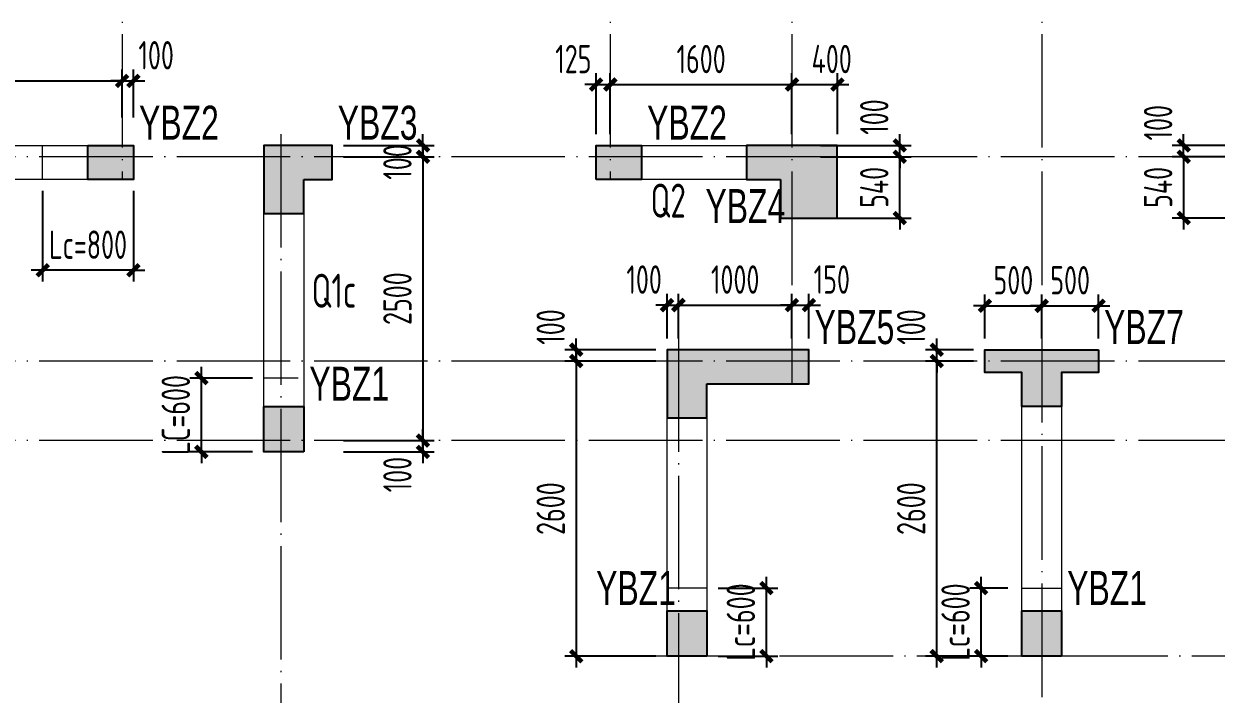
# Model space of a CAD drawing. Extents: x 5874492 to 7194610, y -939842 to -279257.
# Drawn here: x 6295580 to 6306081, y -470524 to -464618 of the extents above; entities that cross this region are included whole.
import ezdxf

# ---------------------------------------------------------------- set-up
doc = ezdxf.new("R2010")
doc.units = 0
doc.header["$LTSCALE"] = 1000
doc.linetypes.add('DOTE', pattern=[2.42, 2, -0.2, 0.02, -0.2])
for name, color, linetype, lineweight in [('A-轴线-塔楼', 1, 'DOTE', 9), ('A-轴线-隔墙', 41, 'DOTE', 9), ('S-基础-HATCH', 251, 'Continuous', 20), ('S-墙柱-DIM', 3, 'Continuous', 20), ('S-墙柱-Lc填充', 8, 'Continuous', 20), ('S-墙柱-WALL', 6, 'Continuous', 20), ('S-墙柱-编号', 4, 'Continuous', 20), ('S-轴网-轴线', 1, 'DOTE', 9), ('S-通用-TEXT', 7, 'Continuous', 20)]:
    doc.layers.add(name, color=color, linetype=linetype, lineweight=lineweight)
doc.layers.add('COLU_TH', color=5, linetype='Continuous')
doc.styles.add('BW_Dim', font='Bweng.shx', dxfattribs={"width": 0.7, "bigfont": 'hztxt.shx'})
doc.styles.add('TSSD_Dimension', font='tssdeng.shx', dxfattribs={"width": 0.7, "bigfont": 'tssdchn.shx'})
doc.styles.add('TSSD_Rein', font='tssdeng.shx', dxfattribs={"width": 0.7, "bigfont": 'hztxt.shx'})
doc.dimstyles.new('TSSD_100_100', dxfattribs={"dimtxt": 250, "dimasz": 100, "dimexe": 100, "dimexo": 100, "dimgap": 100, "dimtad": 1, "dimdec": 0, "dimzin": 0, "dimdsep": 46, "dimtxsty": 'TSSD_Dimension', "dimblk": 'ARCHTICK', "dimcen": 0, "dimdle": 100, "dimclrt": 7, "dimadec": 0, "dimazin": 0, "dimtfac": 1, "dimtdec": 0, "dimtix": 1, "dimtmove": 2, "dimatfit": 0, "dimfxl": 0, "dimtolj": 1, "dimtzin": 0, "dimarcsym": 0})

# ---------------------------------------------------------------- blocks, each defined once
blk = doc.blocks.new('_ArchTick')
at = {"color": 0, "linetype": 'ByBlock', "const_width": 0.4}
blk.add_lwpolyline([(-0.5, -0.5), (0.5, 0.5)], dxfattribs=at)
blk = doc.blocks.new('*D2026')
at = {"layer": 'Defpoints', "color": 0}
for p in [(6296545, -465120), (6296445, -465543), (6296545, -465543)]:
    blk.add_point(p, dxfattribs=at)
at = {"layer": 'S-墙柱-DIM', "color": 0, "lineweight": -2}
for p, q in [((6296445, -465120), (6296345, -465120)), ((6296445, -465443), (6296445, -465020)), ((6296445, -465120), (6296545, -465120)), ((6296545, -465443), (6296545, -465020)), ((6296545, -465120), (6296645, -465120))]:
    blk.add_line(p, q, dxfattribs=at)
at = {"layer": 'S-墙柱-DIM', "color": 0, "lineweight": -2, "xscale": 100, "yscale": 100, "zscale": 100}
blk.add_blockref('_ArchTick', (6296445, -465120), dxfattribs=at)
at = {"layer": 'S-墙柱-DIM', "color": 0, "lineweight": -2, "xscale": 100, "yscale": 100, "zscale": 100, "rotation": 180}
blk.add_blockref('_ArchTick', (6296545, -465120), dxfattribs=at)
at = {"layer": 'S-墙柱-DIM', "color": 7, "insert": (6296745, -464895), "char_height": 250, "attachment_point": 5, "style": 'TSSD_Dimension'}
blk.add_mtext('\\A1;100', dxfattribs=at)
blk = doc.blocks.new('*D2027')
at = {"layer": 'Defpoints', "color": 0}
for p in [(6296445, -465120), (6293745, -465543), (6296445, -465543)]:
    blk.add_point(p, dxfattribs=at)
at = {"layer": 'S-墙柱-DIM', "color": 0, "lineweight": -2}
for p, q in [((6293645, -465120), (6296545, -465120)), ((6293745, -465443), (6293745, -465020)), ((6296445, -465443), (6296445, -465020))]:
    blk.add_line(p, q, dxfattribs=at)
at = {"layer": 'S-墙柱-DIM', "color": 0, "lineweight": -2, "xscale": 100, "yscale": 100, "zscale": 100, "rotation": 180}
blk.add_blockref('_ArchTick', (6293745, -465120), dxfattribs=at)
at = {"layer": 'S-墙柱-DIM', "color": 0, "lineweight": -2, "xscale": 100, "yscale": 100, "zscale": 100}
blk.add_blockref('_ArchTick', (6296445, -465120), dxfattribs=at)
at = {"layer": 'S-墙柱-DIM', "color": 7, "insert": (6295095, -464895), "char_height": 250, "attachment_point": 5, "style": 'TSSD_Dimension'}
blk.add_mtext('\\A1;2700', dxfattribs=at)
blk = doc.blocks.new('*D2032')
at = {"layer": 'Defpoints', "color": 0}
for p in [(6298295, -468289), (6299095, -468289), (6298295, -468389)]:
    blk.add_point(p, dxfattribs=at)
at = {"layer": 'S-墙柱-DIM', "color": 0, "lineweight": -2}
for p, q in [((6299095, -468289), (6299095, -468189)), ((6298395, -468289), (6299195, -468289)), ((6299095, -468389), (6299095, -468289)), ((6298395, -468389), (6299195, -468389)), ((6299095, -468389), (6299095, -468489))]:
    blk.add_line(p, q, dxfattribs=at)
at = {"layer": 'S-墙柱-DIM', "color": 0, "lineweight": -2, "xscale": 100, "yscale": 100, "zscale": 100}
for p, rotation in [((6299095, -468289), 270), ((6299095, -468389), 90)]:
    blk.add_blockref('_ArchTick', p, dxfattribs=dict(at, rotation=rotation))
at = {"layer": 'S-墙柱-DIM', "color": 7, "insert": (6298870, -468589), "char_height": 250, "attachment_point": 5, "rotation": 90, "style": 'TSSD_Dimension'}
blk.add_mtext('\\A1;100', dxfattribs=at)
blk = doc.blocks.new('*D2033')
at = {"layer": 'Defpoints', "color": 0}
for p in [(6298295, -465789), (6298295, -468289), (6299095, -468289)]:
    blk.add_point(p, dxfattribs=at)
at = {"layer": 'S-墙柱-DIM', "color": 0, "lineweight": -2}
for p, q in [((6299095, -465689), (6299095, -468389)), ((6298395, -465789), (6299195, -465789)), ((6298395, -468289), (6299195, -468289))]:
    blk.add_line(p, q, dxfattribs=at)
at = {"layer": 'S-墙柱-DIM', "color": 0, "lineweight": -2, "xscale": 100, "yscale": 100, "zscale": 100}
for p, rotation in [((6299095, -465789), 90), ((6299095, -468289), 270)]:
    blk.add_blockref('_ArchTick', p, dxfattribs=dict(at, rotation=rotation))
at = {"layer": 'S-墙柱-DIM', "color": 7, "insert": (6298870, -467039), "char_height": 250, "attachment_point": 5, "rotation": 90, "style": 'TSSD_Dimension'}
blk.add_mtext('\\A1;2500', dxfattribs=at)
blk = doc.blocks.new('*D2034')
at = {"layer": 'Defpoints', "color": 0}
for p in [(6298295, -465689), (6299095, -465689), (6298295, -465789)]:
    blk.add_point(p, dxfattribs=at)
at = {"layer": 'S-墙柱-DIM', "color": 0, "lineweight": -2}
for p, q in [((6299095, -465689), (6299095, -465589)), ((6298395, -465689), (6299195, -465689)), ((6299095, -465789), (6299095, -465689)), ((6298395, -465789), (6299195, -465789)), ((6299095, -465789), (6299095, -465889))]:
    blk.add_line(p, q, dxfattribs=at)
at = {"layer": 'S-墙柱-DIM', "color": 0, "lineweight": -2, "xscale": 100, "yscale": 100, "zscale": 100}
for p, rotation in [((6299095, -465689), 270), ((6299095, -465789), 90)]:
    blk.add_blockref('_ArchTick', p, dxfattribs=dict(at, rotation=rotation))
at = {"layer": 'S-墙柱-DIM', "color": 7, "insert": (6298870, -465835), "char_height": 250, "attachment_point": 5, "rotation": 90, "style": 'TSSD_Dimension'}
blk.add_mtext('\\A1;100', dxfattribs=at)
blk = doc.blocks.new('*D2035')
at = {"layer": 'Defpoints', "color": 0}
for p in [(6302495, -465789), (6303295, -465789), (6302495, -466329)]:
    blk.add_point(p, dxfattribs=at)
at = {"layer": 'S-墙柱-DIM', "color": 0, "lineweight": -2}
for p, q in [((6303295, -465789), (6303295, -465689)), ((6302595, -465789), (6303395, -465789)), ((6303295, -466329), (6303295, -465789)), ((6302595, -466329), (6303395, -466329)), ((6303295, -466329), (6303295, -466429))]:
    blk.add_line(p, q, dxfattribs=at)
at = {"layer": 'S-墙柱-DIM', "color": 0, "lineweight": -2, "xscale": 100, "yscale": 100, "zscale": 100}
for p, rotation in [((6303295, -465789), 270), ((6303295, -466329), 90)]:
    blk.add_blockref('_ArchTick', p, dxfattribs=dict(at, rotation=rotation))
at = {"layer": 'S-墙柱-DIM', "color": 7, "insert": (6303070, -466059), "char_height": 250, "attachment_point": 5, "rotation": 90, "style": 'TSSD_Dimension'}
blk.add_mtext('\\A1;540', dxfattribs=at)
blk = doc.blocks.new('*D2036')
at = {"layer": 'Defpoints', "color": 0}
for p in [(6302495, -465689), (6303295, -465689), (6302495, -465789)]:
    blk.add_point(p, dxfattribs=at)
at = {"layer": 'S-墙柱-DIM', "color": 0, "lineweight": -2}
for p, q in [((6303295, -465689), (6303295, -465589)), ((6302595, -465689), (6303395, -465689)), ((6303295, -465789), (6303295, -465689)), ((6302595, -465789), (6303395, -465789)), ((6303295, -465789), (6303295, -465889))]:
    blk.add_line(p, q, dxfattribs=at)
at = {"layer": 'S-墙柱-DIM', "color": 0, "lineweight": -2, "xscale": 100, "yscale": 100, "zscale": 100}
for p, rotation in [((6303295, -465689), 270), ((6303295, -465789), 90)]:
    blk.add_blockref('_ArchTick', p, dxfattribs=dict(at, rotation=rotation))
at = {"layer": 'S-墙柱-DIM', "color": 7, "insert": (6303070, -465439), "char_height": 250, "attachment_point": 5, "rotation": 90, "style": 'TSSD_Dimension'}
blk.add_mtext('\\A1;100', dxfattribs=at)
blk = doc.blocks.new('*D2037')
at = {"layer": 'Defpoints', "color": 0}
for p in [(6300745, -465153), (6300620, -465689), (6300745, -465689)]:
    blk.add_point(p, dxfattribs=at)
at = {"layer": 'S-墙柱-DIM', "color": 0, "lineweight": -2}
for p, q in [((6300620, -465589), (6300620, -465053)), ((6300745, -465589), (6300745, -465053)), ((6300620, -465153), (6300520, -465153)), ((6300620, -465153), (6300745, -465153)), ((6300745, -465153), (6300845, -465153))]:
    blk.add_line(p, q, dxfattribs=at)
at = {"layer": 'S-墙柱-DIM', "color": 0, "lineweight": -2, "xscale": 100, "yscale": 100, "zscale": 100}
blk.add_blockref('_ArchTick', (6300620, -465153), dxfattribs=at)
at = {"layer": 'S-墙柱-DIM', "color": 0, "lineweight": -2, "xscale": 100, "yscale": 100, "zscale": 100, "rotation": 180}
blk.add_blockref('_ArchTick', (6300745, -465153), dxfattribs=at)
at = {"layer": 'S-墙柱-DIM', "color": 7, "insert": (6300420, -464928), "char_height": 250, "attachment_point": 5, "style": 'TSSD_Dimension'}
blk.add_mtext('\\A1;125', dxfattribs=at)
blk = doc.blocks.new('*D2038')
at = {"layer": 'Defpoints', "color": 0}
for p in [(6302345, -465153), (6300745, -465689), (6302345, -465689)]:
    blk.add_point(p, dxfattribs=at)
at = {"layer": 'S-墙柱-DIM', "color": 0, "lineweight": -2}
for p, q in [((6300745, -465589), (6300745, -465053)), ((6302345, -465589), (6302345, -465053)), ((6300645, -465153), (6302445, -465153))]:
    blk.add_line(p, q, dxfattribs=at)
at = {"layer": 'S-墙柱-DIM', "color": 0, "lineweight": -2, "xscale": 100, "yscale": 100, "zscale": 100, "rotation": 180}
blk.add_blockref('_ArchTick', (6300745, -465153), dxfattribs=at)
at = {"layer": 'S-墙柱-DIM', "color": 0, "lineweight": -2, "xscale": 100, "yscale": 100, "zscale": 100}
blk.add_blockref('_ArchTick', (6302345, -465153), dxfattribs=at)
at = {"layer": 'S-墙柱-DIM', "color": 7, "insert": (6301545, -464928), "char_height": 250, "attachment_point": 5, "style": 'TSSD_Dimension'}
blk.add_mtext('\\A1;1600', dxfattribs=at)
blk = doc.blocks.new('*D2039')
at = {"layer": 'Defpoints', "color": 0}
for p in [(6302745, -465153), (6302345, -465689), (6302745, -465689)]:
    blk.add_point(p, dxfattribs=at)
at = {"layer": 'S-墙柱-DIM', "color": 0, "lineweight": -2}
for p, q in [((6302345, -465589), (6302345, -465053)), ((6302745, -465589), (6302745, -465053)), ((6302245, -465153), (6302845, -465153))]:
    blk.add_line(p, q, dxfattribs=at)
at = {"layer": 'S-墙柱-DIM', "color": 0, "lineweight": -2, "xscale": 100, "yscale": 100, "zscale": 100, "rotation": 180}
blk.add_blockref('_ArchTick', (6302345, -465153), dxfattribs=at)
at = {"layer": 'S-墙柱-DIM', "color": 0, "lineweight": -2, "xscale": 100, "yscale": 100, "zscale": 100}
blk.add_blockref('_ArchTick', (6302745, -465153), dxfattribs=at)
at = {"layer": 'S-墙柱-DIM', "color": 7, "insert": (6302695, -464928), "char_height": 250, "attachment_point": 5, "style": 'TSSD_Dimension'}
blk.add_mtext('\\A1;400', dxfattribs=at)
blk = doc.blocks.new('*D2044')
at = {"layer": 'Defpoints', "color": 0}
for p in [(6301245, -467589), (6300445, -470189), (6301245, -470189)]:
    blk.add_point(p, dxfattribs=at)
at = {"layer": 'S-墙柱-DIM', "color": 0, "lineweight": -2}
for p, q in [((6300445, -467489), (6300445, -470289)), ((6301145, -467589), (6300345, -467589)), ((6301145, -470189), (6300345, -470189))]:
    blk.add_line(p, q, dxfattribs=at)
at = {"layer": 'S-墙柱-DIM', "color": 0, "lineweight": -2, "xscale": 100, "yscale": 100, "zscale": 100}
for p, rotation in [((6300445, -467589), 90), ((6300445, -470189), 270)]:
    blk.add_blockref('_ArchTick', p, dxfattribs=dict(at, rotation=rotation))
at = {"layer": 'S-墙柱-DIM', "color": 7, "insert": (6300220, -468889), "char_height": 250, "attachment_point": 5, "rotation": 90, "style": 'TSSD_Dimension'}
blk.add_mtext('\\A1;2600', dxfattribs=at)
blk = doc.blocks.new('*D2045')
at = {"layer": 'Defpoints', "color": 0}
for p in [(6300445, -467489), (6301245, -467489), (6301245, -467589)]:
    blk.add_point(p, dxfattribs=at)
at = {"layer": 'S-墙柱-DIM', "color": 0, "lineweight": -2}
for p, q in [((6300445, -467489), (6300445, -467389)), ((6301145, -467489), (6300345, -467489)), ((6300445, -467589), (6300445, -467489)), ((6301145, -467589), (6300345, -467589)), ((6300445, -467589), (6300445, -467689))]:
    blk.add_line(p, q, dxfattribs=at)
at = {"layer": 'S-墙柱-DIM', "color": 0, "lineweight": -2, "xscale": 100, "yscale": 100, "zscale": 100}
for p, rotation in [((6300445, -467489), 270), ((6300445, -467589), 90)]:
    blk.add_blockref('_ArchTick', p, dxfattribs=dict(at, rotation=rotation))
at = {"layer": 'S-墙柱-DIM', "color": 7, "insert": (6300220, -467289), "char_height": 250, "attachment_point": 5, "rotation": 90, "style": 'TSSD_Dimension'}
blk.add_mtext('\\A1;100', dxfattribs=at)
blk = doc.blocks.new('*D2046')
at = {"layer": 'Defpoints', "color": 0}
for p in [(6302495, -467096), (6302345, -467489), (6302495, -467489)]:
    blk.add_point(p, dxfattribs=at)
at = {"layer": 'S-墙柱-DIM', "color": 0, "lineweight": -2}
for p, q in [((6302345, -467389), (6302345, -466996)), ((6302495, -467389), (6302495, -466996)), ((6302345, -467096), (6302245, -467096)), ((6302345, -467096), (6302495, -467096)), ((6302495, -467096), (6302595, -467096))]:
    blk.add_line(p, q, dxfattribs=at)
at = {"layer": 'S-墙柱-DIM', "color": 0, "lineweight": -2, "xscale": 100, "yscale": 100, "zscale": 100}
blk.add_blockref('_ArchTick', (6302345, -467096), dxfattribs=at)
at = {"layer": 'S-墙柱-DIM', "color": 0, "lineweight": -2, "xscale": 100, "yscale": 100, "zscale": 100, "rotation": 180}
blk.add_blockref('_ArchTick', (6302495, -467096), dxfattribs=at)
at = {"layer": 'S-墙柱-DIM', "color": 7, "insert": (6302696, -466871), "char_height": 250, "attachment_point": 5, "style": 'TSSD_Dimension'}
blk.add_mtext('\\A1;150', dxfattribs=at)
blk = doc.blocks.new('*D2047')
at = {"layer": 'Defpoints', "color": 0}
for p in [(6302345, -467096), (6301345, -467489), (6302345, -467489)]:
    blk.add_point(p, dxfattribs=at)
at = {"layer": 'S-墙柱-DIM', "color": 0, "lineweight": -2}
for p, q in [((6301345, -467389), (6301345, -466996)), ((6302345, -467389), (6302345, -466996)), ((6301245, -467096), (6302445, -467096))]:
    blk.add_line(p, q, dxfattribs=at)
at = {"layer": 'S-墙柱-DIM', "color": 0, "lineweight": -2, "xscale": 100, "yscale": 100, "zscale": 100, "rotation": 180}
blk.add_blockref('_ArchTick', (6301345, -467096), dxfattribs=at)
at = {"layer": 'S-墙柱-DIM', "color": 0, "lineweight": -2, "xscale": 100, "yscale": 100, "zscale": 100}
blk.add_blockref('_ArchTick', (6302345, -467096), dxfattribs=at)
at = {"layer": 'S-墙柱-DIM', "color": 7, "insert": (6301845, -466871), "char_height": 250, "attachment_point": 5, "style": 'TSSD_Dimension'}
blk.add_mtext('\\A1;1000', dxfattribs=at)
blk = doc.blocks.new('*D2048')
at = {"layer": 'Defpoints', "color": 0}
for p in [(6301345, -467096), (6301245, -467489), (6301345, -467489)]:
    blk.add_point(p, dxfattribs=at)
at = {"layer": 'S-墙柱-DIM', "color": 0, "lineweight": -2}
for p, q in [((6301245, -467389), (6301245, -466996)), ((6301345, -467389), (6301345, -466996)), ((6301245, -467096), (6301145, -467096)), ((6301245, -467096), (6301345, -467096)), ((6301345, -467096), (6301445, -467096))]:
    blk.add_line(p, q, dxfattribs=at)
at = {"layer": 'S-墙柱-DIM', "color": 0, "lineweight": -2, "xscale": 100, "yscale": 100, "zscale": 100}
blk.add_blockref('_ArchTick', (6301245, -467096), dxfattribs=at)
at = {"layer": 'S-墙柱-DIM', "color": 0, "lineweight": -2, "xscale": 100, "yscale": 100, "zscale": 100, "rotation": 180}
blk.add_blockref('_ArchTick', (6301345, -467096), dxfattribs=at)
at = {"layer": 'S-墙柱-DIM', "color": 7, "insert": (6301043, -466871), "char_height": 250, "attachment_point": 5, "style": 'TSSD_Dimension'}
blk.add_mtext('\\A1;100', dxfattribs=at)
blk = doc.blocks.new('*D2049')
at = {"layer": 'Defpoints', "color": 0}
for p in [(6303620, -467589), (6304045, -467589), (6304045, -470189)]:
    blk.add_point(p, dxfattribs=at)
at = {"layer": 'S-墙柱-DIM', "color": 0, "lineweight": -2}
for p, q in [((6303620, -470289), (6303620, -467489)), ((6303945, -467589), (6303520, -467589)), ((6303945, -470189), (6303520, -470189))]:
    blk.add_line(p, q, dxfattribs=at)
at = {"layer": 'S-墙柱-DIM', "color": 0, "lineweight": -2, "xscale": 100, "yscale": 100, "zscale": 100}
for p, rotation in [((6303620, -467589), 90), ((6303620, -470189), 270)]:
    blk.add_blockref('_ArchTick', p, dxfattribs=dict(at, rotation=rotation))
at = {"layer": 'S-墙柱-DIM', "color": 7, "insert": (6303395, -468889), "char_height": 250, "attachment_point": 5, "rotation": 90, "style": 'TSSD_Dimension'}
blk.add_mtext('\\A1;2600', dxfattribs=at)
blk = doc.blocks.new('*D2050')
at = {"layer": 'Defpoints', "color": 0}
for p in [(6303620, -467489), (6304045, -467489), (6304045, -467589)]:
    blk.add_point(p, dxfattribs=at)
at = {"layer": 'S-墙柱-DIM', "color": 0, "lineweight": -2}
for p, q in [((6303620, -467489), (6303620, -467389)), ((6303945, -467489), (6303520, -467489)), ((6303620, -467589), (6303620, -467489)), ((6303945, -467589), (6303520, -467589)), ((6303620, -467589), (6303620, -467689))]:
    blk.add_line(p, q, dxfattribs=at)
at = {"layer": 'S-墙柱-DIM', "color": 0, "lineweight": -2, "xscale": 100, "yscale": 100, "zscale": 100}
for p, rotation in [((6303620, -467489), 270), ((6303620, -467589), 90)]:
    blk.add_blockref('_ArchTick', p, dxfattribs=dict(at, rotation=rotation))
at = {"layer": 'S-墙柱-DIM', "color": 7, "insert": (6303395, -467289), "char_height": 250, "attachment_point": 5, "rotation": 90, "style": 'TSSD_Dimension'}
blk.add_mtext('\\A1;100', dxfattribs=at)
blk = doc.blocks.new('*D2051')
at = {"layer": 'Defpoints', "color": 0}
for p in [(6304545, -467102), (6304045, -467489), (6304545, -467489)]:
    blk.add_point(p, dxfattribs=at)
at = {"layer": 'S-墙柱-DIM', "color": 0, "lineweight": -2}
for p, q in [((6304045, -467389), (6304045, -467002)), ((6304545, -467389), (6304545, -467002)), ((6304045, -467102), (6303945, -467102)), ((6304045, -467102), (6304545, -467102)), ((6304545, -467102), (6304645, -467102))]:
    blk.add_line(p, q, dxfattribs=at)
at = {"layer": 'S-墙柱-DIM', "color": 0, "lineweight": -2, "xscale": 100, "yscale": 100, "zscale": 100}
blk.add_blockref('_ArchTick', (6304045, -467102), dxfattribs=at)
at = {"layer": 'S-墙柱-DIM', "color": 0, "lineweight": -2, "xscale": 100, "yscale": 100, "zscale": 100, "rotation": 180}
blk.add_blockref('_ArchTick', (6304545, -467102), dxfattribs=at)
at = {"layer": 'S-墙柱-DIM', "color": 7, "insert": (6304295, -466877), "char_height": 250, "attachment_point": 5, "style": 'TSSD_Dimension'}
blk.add_mtext('\\A1;500', dxfattribs=at)
blk = doc.blocks.new('*D2052')
at = {"layer": 'Defpoints', "color": 0}
for p in [(6305045, -467102), (6304545, -467489), (6305045, -467489)]:
    blk.add_point(p, dxfattribs=at)
at = {"layer": 'S-墙柱-DIM', "color": 0, "lineweight": -2}
for p, q in [((6304545, -467389), (6304545, -467002)), ((6305045, -467389), (6305045, -467002)), ((6304545, -467102), (6304445, -467102)), ((6304545, -467102), (6305045, -467102)), ((6305045, -467102), (6305145, -467102))]:
    blk.add_line(p, q, dxfattribs=at)
at = {"layer": 'S-墙柱-DIM', "color": 0, "lineweight": -2, "xscale": 100, "yscale": 100, "zscale": 100}
blk.add_blockref('_ArchTick', (6304545, -467102), dxfattribs=at)
at = {"layer": 'S-墙柱-DIM', "color": 0, "lineweight": -2, "xscale": 100, "yscale": 100, "zscale": 100, "rotation": 180}
blk.add_blockref('_ArchTick', (6305045, -467102), dxfattribs=at)
at = {"layer": 'S-墙柱-DIM', "color": 7, "insert": (6304795, -466877), "char_height": 250, "attachment_point": 5, "style": 'TSSD_Dimension'}
blk.add_mtext('\\A1;500', dxfattribs=at)
blk = doc.blocks.new('*D2062')
at = {"layer": 'Defpoints', "color": 0}
for p in [(6306595, -465789), (6305795, -466329), (6306595, -466329)]:
    blk.add_point(p, dxfattribs=at)
at = {"layer": 'S-墙柱-DIM', "color": 0, "lineweight": -2}
for p, q in [((6305795, -465789), (6305795, -465689)), ((6306495, -465789), (6305695, -465789)), ((6305795, -465789), (6305795, -466329)), ((6306495, -466329), (6305695, -466329)), ((6305795, -466329), (6305795, -466429))]:
    blk.add_line(p, q, dxfattribs=at)
at = {"layer": 'S-墙柱-DIM', "color": 0, "lineweight": -2, "xscale": 100, "yscale": 100, "zscale": 100}
for p, rotation in [((6305795, -465789), 270), ((6305795, -466329), 90)]:
    blk.add_blockref('_ArchTick', p, dxfattribs=dict(at, rotation=rotation))
at = {"layer": 'S-墙柱-DIM', "color": 7, "insert": (6305570, -466059), "char_height": 250, "attachment_point": 5, "rotation": 90, "style": 'TSSD_Dimension'}
blk.add_mtext('\\A1;540', dxfattribs=at)
blk = doc.blocks.new('*D2063')
at = {"layer": 'Defpoints', "color": 0}
for p in [(6305795, -465689), (6306595, -465689), (6306595, -465789)]:
    blk.add_point(p, dxfattribs=at)
at = {"layer": 'S-墙柱-DIM', "color": 0, "lineweight": -2}
for p, q in [((6305795, -465689), (6305795, -465589)), ((6306495, -465689), (6305695, -465689)), ((6305795, -465789), (6305795, -465689)), ((6306495, -465789), (6305695, -465789)), ((6305795, -465789), (6305795, -465889))]:
    blk.add_line(p, q, dxfattribs=at)
at = {"layer": 'S-墙柱-DIM', "color": 0, "lineweight": -2, "xscale": 100, "yscale": 100, "zscale": 100}
for p, rotation in [((6305795, -465689), 270), ((6305795, -465789), 90)]:
    blk.add_blockref('_ArchTick', p, dxfattribs=dict(at, rotation=rotation))
at = {"layer": 'S-墙柱-DIM', "color": 7, "insert": (6305570, -465489), "char_height": 250, "attachment_point": 5, "rotation": 90, "style": 'TSSD_Dimension'}
blk.add_mtext('\\A1;100', dxfattribs=at)
blk = doc.blocks.new('*D2103')
at = {"layer": 'Defpoints', "color": 0}
for p in [(6301595, -469589), (6302120, -469589), (6301595, -470189)]:
    blk.add_point(p, dxfattribs=at)
at = {"layer": 'S-墙柱-DIM', "color": 0, "lineweight": -2}
for p, q in [((6302120, -469589), (6302120, -469489)), ((6301695, -469589), (6302220, -469589)), ((6302120, -470189), (6302120, -469589)), ((6301695, -470189), (6302220, -470189)), ((6302120, -470189), (6302120, -470289))]:
    blk.add_line(p, q, dxfattribs=at)
at = {"layer": 'S-墙柱-DIM', "color": 0, "lineweight": -2, "xscale": 100, "yscale": 100, "zscale": 100}
for p, rotation in [((6302120, -469589), 270), ((6302120, -470189), 90)]:
    blk.add_blockref('_ArchTick', p, dxfattribs=dict(at, rotation=rotation))
at = {"layer": 'S-墙柱-DIM', "color": 7, "insert": (6301895, -469889), "char_height": 250, "attachment_point": 5, "rotation": 90, "style": 'TSSD_Dimension'}
blk.add_mtext('\\A1;Lc=600', dxfattribs=at)
blk = doc.blocks.new('*D2104')
at = {"layer": 'Defpoints', "color": 0}
for p in [(6304011, -469589), (6304345, -469589), (6304345, -470189)]:
    blk.add_point(p, dxfattribs=at)
at = {"layer": 'S-墙柱-DIM', "color": 0, "lineweight": -2}
for p, q in [((6304011, -469589), (6304011, -469489)), ((6304245, -469589), (6303911, -469589)), ((6304011, -470189), (6304011, -469589)), ((6304245, -470189), (6303911, -470189)), ((6304011, -470189), (6304011, -470289))]:
    blk.add_line(p, q, dxfattribs=at)
at = {"layer": 'S-墙柱-DIM', "color": 0, "lineweight": -2, "xscale": 100, "yscale": 100, "zscale": 100}
for p, rotation in [((6304011, -469589), 270), ((6304011, -470189), 90)]:
    blk.add_blockref('_ArchTick', p, dxfattribs=dict(at, rotation=rotation))
at = {"layer": 'S-墙柱-DIM', "color": 7, "insert": (6303786, -469889), "char_height": 250, "attachment_point": 5, "rotation": 90, "style": 'TSSD_Dimension'}
blk.add_mtext('\\A1;Lc=600', dxfattribs=at)
blk = doc.blocks.new('*D2115')
at = {"layer": 'Defpoints', "color": 0}
for p in [(6295745, -465989), (6296545, -465989), (6295745, -466789)]:
    blk.add_point(p, dxfattribs=at)
at = {"layer": 'S-墙柱-DIM', "color": 0, "lineweight": -2}
for p, q in [((6295745, -466089), (6295745, -466889)), ((6296545, -466089), (6296545, -466889)), ((6295745, -466789), (6295645, -466789)), ((6296545, -466789), (6295745, -466789)), ((6296545, -466789), (6296645, -466789))]:
    blk.add_line(p, q, dxfattribs=at)
at = {"layer": 'S-墙柱-DIM', "color": 0, "lineweight": -2, "xscale": 100, "yscale": 100, "zscale": 100}
blk.add_blockref('_ArchTick', (6295745, -466789), dxfattribs=at)
at = {"layer": 'S-墙柱-DIM', "color": 0, "lineweight": -2, "xscale": 100, "yscale": 100, "zscale": 100, "rotation": 180}
blk.add_blockref('_ArchTick', (6296545, -466789), dxfattribs=at)
at = {"layer": 'S-墙柱-DIM', "color": 7, "insert": (6296145, -466564), "char_height": 250, "attachment_point": 5, "style": 'TSSD_Dimension'}
blk.add_mtext('\\A1;Lc=800', dxfattribs=at)
blk = doc.blocks.new('*D2116')
at = {"layer": 'Defpoints', "color": 0}
for p in [(6297143, -467739), (6297695, -467739), (6297695, -468389)]:
    blk.add_point(p, dxfattribs=at)
at = {"layer": 'S-墙柱-DIM', "color": 0, "lineweight": -2}
for p, q in [((6297143, -467739), (6297143, -467639)), ((6297595, -467739), (6297043, -467739)), ((6297143, -468389), (6297143, -467739)), ((6297595, -468389), (6297043, -468389)), ((6297143, -468389), (6297143, -468489))]:
    blk.add_line(p, q, dxfattribs=at)
at = {"layer": 'S-墙柱-DIM', "color": 0, "lineweight": -2, "xscale": 100, "yscale": 100, "zscale": 100}
for p, rotation in [((6297143, -467739), 270), ((6297143, -468389), 90)]:
    blk.add_blockref('_ArchTick', p, dxfattribs=dict(at, rotation=rotation))
at = {"layer": 'S-墙柱-DIM', "color": 7, "insert": (6296918, -468064), "char_height": 250, "attachment_point": 5, "rotation": 90, "style": 'TSSD_Dimension'}
blk.add_mtext('\\A1;LC=600', dxfattribs=at)
blk = doc.blocks.new('A$C3FF375C5')
at = {"layer": 'A-轴线-塔楼', "linetype": 'DOTE', "ltscale": 0.5}
for p, q in [((8800, 18440.3), (8800, 9900)), ((13100, 18440.3), (13100, 9900)), ((14700, 18440.3), (14700, 8100)), ((16900, 18440.3), (16900, -8548.9)), ((10200, 10300), (10200, -8548.9)), ((59891.4, 10100), (-2283.6, 10100)), ((13700, 8500), (13700, -8548.9)), ((59891.4, 8300), (-2283.6, 8300)), ((59891.4, 7600), (-2283.6, 7600)), ((33741.8, 5700), (12955.9, 5700))]:
    blk.add_line(p, q, dxfattribs=at)
at = {"layer": 'A-轴线-隔墙', "ltscale": 0.5}
blk.add_line((33741.8, 5700), (12955.9, 5700), dxfattribs=at)

msp = doc.modelspace()

# ---------------------------------------------------------------- hatches: boundary and pattern name
at = {"layer": 'S-基础-HATCH'}
h = msp.add_hatch(color=256, dxfattribs=at)
h.paths.add_polyline_path([(6328994.5, -466659.2), (6328644.5, -466659.2), (6328644.5, -466189.2), (6328494.5, -466189.2), (6328494.5, -465989.2), (6328344.5, -465989.2), (6328344.5, -465689.2), (6328644.5, -465689.2), (6328644.5, -465389.2), (6328994.5, -465389.2)])
h.paths.add_polyline_path([(6293494.5, -466659.2), (6293844.5, -466659.2), (6293844.5, -466189.2), (6293994.5, -466189.2), (6293994.5, -465989.2), (6294144.5, -465989.2), (6294144.5, -465689.2), (6293844.5, -465689.2), (6293844.5, -465389.2), (6293494.5, -465389.2)])
h.paths.add_polyline_path([(6300644.5, -463139.2), (6300644.5, -463439.2), (6300944.5, -463439.2), (6300944.5, -463364.2), (6301144.5, -463364.2), (6301144.5, -462864.2), (6300944.5, -462864.2), (6300944.5, -462639.2), (6300644.5, -462639.2), (6300644.5, -462939.2), (6300344.5, -462939.2), (6300344.5, -463139.2)])
h.paths.add_polyline_path([(6314194.5, -464389.2), (6313894.5, -464389.2), (6313894.5, -463489.2), (6313594.5, -463489.2), (6313594.5, -463189.2), (6314394.6, -463189.2), (6314394.6, -463689.2), (6314194.5, -463689.2)])
h.paths.add_polyline_path([(6308294.5, -464389.2), (6308594.5, -464389.2), (6308594.5, -463489.2), (6308894.5, -463489.2), (6308894.5, -463189.2), (6308094.5, -463189.2), (6308094.5, -463689.2), (6308294.5, -463689.2)])
h.paths.add_polyline_path([(6311794.5, -463289.2), (6312294.5, -463289.2), (6312294.5, -462889.2), (6312494.5, -462889.2), (6312494.5, -463189.2), (6312794.5, -463189.2), (6312794.5, -463489.2), (6311794.5, -463489.2)])
h.paths.add_polyline_path([(6310694.5, -463289.2), (6310194.5, -463289.2), (6310194.5, -462889.2), (6309994.5, -462889.2), (6309994.5, -463189.2), (6309694.5, -463189.2), (6309694.5, -463489.2), (6310694.5, -463489.2)])
h.paths.add_polyline_path([(6312494.5, -461889.2), (6312294.5, -461889.2), (6312294.5, -461189.2), (6311994.5, -461189.2), (6311994.5, -460989.2), (6312894.5, -460989.2), (6312894.5, -461589.2), (6312494.5, -461589.2)])
h.paths.add_polyline_path([(6309994.5, -461889.2), (6310194.5, -461889.2), (6310194.5, -461189.2), (6310494.5, -461189.2), (6310494.5, -460989.2), (6309594.5, -460989.2), (6309594.5, -461589.2), (6309994.5, -461589.2)])
h.paths.add_polyline_path([(6320544.5, -464339.2), (6320844.5, -464339.2), (6320844.5, -463439.2), (6321144.5, -463439.2), (6321144.5, -463239.2), (6320844.5, -463239.2), (6320844.5, -462939.2), (6320544.5, -462939.2), (6320544.5, -463239.2), (6320344.5, -463239.2), (6320344.5, -463739.2), (6320544.5, -463739.2)])
h.paths.add_polyline_path([(6323344.5, -462789.2), (6323544.5, -462789.2), (6323544.5, -463439.2), (6323044.5, -463439.2), (6323044.5, -463239.2), (6323344.5, -463239.2)])
h.paths.add_polyline_path([(6325544.5, -475739.2), (6324794.5, -475739.2), (6324794.5, -475589.2), (6324794.5, -475289.2), (6324444.5, -475289.2), (6324444.5, -475589.2), (6324444.5, -475739.2), (6323744.5, -475739.2), (6323744.5, -476089.2), (6325544.5, -476089.2)])
h.paths.add_polyline_path([(6317044.5, -475739.2), (6317769.5, -475739.2), (6317769.5, -475589.2), (6317769.5, -475239.2), (6318119.5, -475239.2), (6318119.5, -475589.2), (6318119.5, -475739.2), (6318844.5, -475739.2), (6318844.5, -476089.2), (6317044.5, -476089.2)])
h.paths.add_polyline_path([(6310344.5, -475739.2), (6311069.5, -475739.2), (6311069.5, -475589.2), (6311069.5, -475239.2), (6311419.5, -475239.2), (6311419.5, -475589.2), (6311419.5, -475739.2), (6312144.5, -475739.2), (6312144.5, -476089.2), (6310344.5, -476089.2)])
h.paths.add_polyline_path([(6324444.5, -472639.2), (6324444.5, -472039.2), (6324794.5, -472039.2), (6324794.5, -472639.2)])
h.paths.add_polyline_path([(6303644.5, -475739.2), (6304369.5, -475739.2), (6304369.5, -475589.2), (6304369.5, -475239.2), (6304719.5, -475239.2), (6304719.5, -475589.2), (6304719.5, -475589.2), (6304719.5, -475739.2), (6305444.5, -475739.2), (6305444.5, -476089.2), (6303644.5, -476089.2)])
h.paths.add_polyline_path([(6296944.5, -475739.2), (6297694.5, -475739.2), (6297694.5, -475539.2), (6297694.5, -475239.2), (6298044.5, -475239.2), (6298044.5, -475539.2), (6298044.5, -475739.2), (6298744.5, -475739.2), (6298744.5, -476089.2), (6296944.5, -476089.2)])
h.paths.add_polyline_path([(6287894.5, -475789.2), (6287894.5, -475489.2), (6287544.5, -475489.2), (6287544.5, -476389.2), (6288044.5, -476389.2), (6288044.5, -475789.2)])
h.paths.add_polyline_path([(6287894.5, -468489.2), (6288634.5, -468489.2), (6288634.5, -468139.2), (6287544.5, -468139.2), (6287544.5, -468839.2), (6287894.5, -468839.2)])
h.paths.add_polyline_path([(6293494.5, -468489.2), (6293494.5, -468789.2), (6293844.5, -468789.2), (6293844.5, -468139.2), (6292919.5, -468139.2), (6292919.5, -468489.2)])
h.paths.add_polyline_path([(6293844.5, -470589.2), (6293844.5, -471189.2), (6293494.5, -471189.2), (6293494.5, -470589.2)])
h.paths.add_polyline_path([(6293494.5, -472239.2), (6293844.5, -472239.2), (6293844.5, -472839.2), (6293494.5, -472839.2)])
h.paths.add_polyline_path([(6293494.5, -475789.2), (6293244.5, -475789.2), (6293244.5, -476389.2), (6293844.5, -476389.2), (6293844.5, -475489.2), (6293494.5, -475489.2)])
h.paths.add_polyline_path([(6297694.5, -472039.2), (6298044.5, -472039.2), (6298044.5, -472639.2), (6297694.5, -472639.2)])
h.paths.add_polyline_path([(6293494.5, -461389.2), (6293494.5, -461689.2), (6293844.5, -461689.2), (6293844.5, -460639.2), (6293194.5, -460639.2), (6293194.5, -461389.2)])
h.paths.add_polyline_path([(6296144.5, -465689.2), (6296544.5, -465689.2), (6296544.5, -465989.2), (6296144.5, -465989.2)])
h.paths.add_polyline_path([(6300644.5, -460839.2), (6300344.5, -460839.2), (6300344.5, -460539.2), (6301244.5, -460539.2), (6301244.5, -461139.2), (6300944.5, -461139.2), (6300944.5, -461439.2), (6300644.5, -461439.2)])
h.paths.add_polyline_path([(6300944.5, -464339.2), (6300644.5, -464339.2), (6300644.5, -463939.2), (6300944.5, -463939.2)])
h.paths.add_polyline_path([(6298544.5, -460839.2), (6298544.5, -461339.2), (6298344.5, -461339.2), (6298344.5, -460539.2), (6298844.5, -460539.2), (6298844.5, -460839.2)])
h.paths.add_polyline_path([(6298544.5, -462939.2), (6298544.5, -462439.2), (6298344.5, -462439.2), (6298344.5, -463139.2), (6298844.5, -463139.2), (6298844.5, -462939.2)])
h.paths.add_polyline_path([(6300619.5, -465989.2), (6300619.5, -465689.2), (6301019.5, -465689.2), (6301019.5, -465989.2)])
h.paths.add_polyline_path([(6302244.5, -465989.2), (6302244.5, -466329.2), (6302744.5, -466329.2), (6302744.5, -465689.2), (6301944.5, -465689.2), (6301944.5, -465989.2)])
h.paths.add_polyline_path([(6298044.5, -468389.2), (6297694.5, -468389.2), (6297694.5, -467989.2), (6298044.5, -467989.2)])
h.paths.add_polyline_path([(6298044.5, -465989.2), (6298294.5, -465989.2), (6298294.5, -465689.2), (6297694.5, -465689.2), (6297694.5, -466289.2), (6298044.5, -466289.2)])
h.paths.add_polyline_path([(6301594.5, -470189.2), (6301244.5, -470189.2), (6301244.5, -469789.2), (6301594.5, -469789.2)])
h.paths.add_polyline_path([(6301594.5, -467789.2), (6302494.5, -467789.2), (6302494.5, -467489.2), (6301244.5, -467489.2), (6301244.5, -468089.2), (6301594.5, -468089.2)])
h.paths.add_polyline_path([(6307494.5, -467789.2), (6307494.5, -468089.2), (6307844.5, -468089.2), (6307844.5, -467489.2), (6306594.5, -467489.2), (6306594.5, -467789.2)])
h.paths.add_polyline_path([(6307844.5, -469789.2), (6307844.5, -470189.2), (6307494.5, -470189.2), (6307494.5, -469789.2)])
h.paths.add_polyline_path([(6305044.5, -467489.2), (6305044.5, -467689.2), (6304719.5, -467689.2), (6304719.5, -467989.2), (6304369.5, -467989.2), (6304369.5, -467689.2), (6304044.5, -467689.2), (6304044.5, -467489.2)])
h.paths.add_polyline_path([(6304719.5, -470189.2), (6304369.5, -470189.2), (6304369.5, -469789.2), (6304719.5, -469789.2)])
h.paths.add_polyline_path([(6301594.5, -474289.2), (6301244.5, -474289.2), (6301244.5, -473889.2), (6301594.5, -473889.2)])
h.paths.add_polyline_path([(6301594.5, -472089.2), (6301844.5, -472089.2), (6301844.5, -471789.2), (6301244.5, -471789.2), (6301244.5, -472389.2), (6301594.5, -472389.2)])
h.paths.add_polyline_path([(6307494.5, -472089.2), (6307494.5, -472389.2), (6307844.5, -472389.2), (6307844.5, -471789.2), (6307244.5, -471789.2), (6307244.5, -472089.2)])
h.paths.add_polyline_path([(6307844.5, -473889.2), (6307844.5, -474289.2), (6307494.5, -474289.2), (6307494.5, -473889.2)])
h.paths.add_polyline_path([(6304369.5, -471389.2), (6304719.5, -471389.2), (6304719.5, -471989.2), (6304369.5, -471989.2)])
h.paths.add_polyline_path([(6311069.5, -472039.2), (6311419.5, -472039.2), (6311419.5, -472639.2), (6311069.5, -472639.2)])
h.paths.add_polyline_path([(6320894.5, -467789.2), (6320894.5, -468089.2), (6321244.5, -468089.2), (6321244.5, -467489.2), (6319994.5, -467489.2), (6319994.5, -467789.2)])
h.paths.add_polyline_path([(6321244.5, -469789.2), (6321244.5, -470189.2), (6320894.5, -470189.2), (6320894.5, -469789.2)])
h.paths.add_polyline_path([(6320894.5, -472089.2), (6320894.5, -472389.2), (6321244.5, -472389.2), (6321244.5, -471789.2), (6320644.5, -471789.2), (6320644.5, -472089.2)])
h.paths.add_polyline_path([(6321244.5, -473889.2), (6321244.5, -474289.2), (6320894.5, -474289.2), (6320894.5, -473889.2)])
h.paths.add_polyline_path([(6318444.5, -467489.2), (6318444.5, -467689.2), (6318119.5, -467689.2), (6318119.5, -467989.2), (6317769.5, -467989.2), (6317769.5, -467689.2), (6317444.5, -467689.2), (6317444.5, -467489.2)])
h.paths.add_polyline_path([(6318119.5, -470189.2), (6317769.5, -470189.2), (6317769.5, -469789.2), (6318119.5, -469789.2)])
h.paths.add_polyline_path([(6314994.5, -470189.2), (6314644.5, -470189.2), (6314644.5, -469789.2), (6314994.5, -469789.2)])
h.paths.add_polyline_path([(6314994.5, -467789.2), (6315894.5, -467789.2), (6315894.5, -467489.2), (6314644.5, -467489.2), (6314644.5, -468089.2), (6314994.5, -468089.2)])
h.paths.add_polyline_path([(6317769.5, -471389.2), (6318119.5, -471389.2), (6318119.5, -471989.2), (6317769.5, -471989.2)])
h.paths.add_polyline_path([(6314994.5, -474289.2), (6314644.5, -474289.2), (6314644.5, -473889.2), (6314994.5, -473889.2)])
h.paths.add_polyline_path([(6314994.5, -472089.2), (6315244.5, -472089.2), (6315244.5, -471789.2), (6314644.5, -471789.2), (6314644.5, -472389.2), (6314994.5, -472389.2)])
h.paths.add_polyline_path([(6328994.5, -475789.2), (6328994.5, -475489.2), (6328644.5, -475489.2), (6328644.5, -476389.2), (6329244.5, -476389.2), (6329244.5, -475789.2)])
h.paths.add_polyline_path([(6328644.5, -472839.2), (6328644.5, -472239.2), (6328994.5, -472239.2), (6328994.5, -472839.2)])
h.paths.add_polyline_path([(6328994.5, -471189.2), (6328644.5, -471189.2), (6328644.5, -470789.2), (6328994.5, -470789.2)])
h.paths.add_polyline_path([(6328994.5, -468489.2), (6329344.5, -468489.2), (6329344.5, -468139.2), (6328644.5, -468139.2), (6328644.5, -468789.2), (6328994.5, -468789.2)])
h.paths.add_polyline_path([(6328994.3, -461289.2), (6329294.5, -461289.2), (6329294.5, -460639.2), (6328644.5, -460639.2), (6328644.5, -461589.2), (6328994.3, -461589.2)])
h.paths.add_polyline_path([(6326344.5, -465989.2), (6325944.5, -465989.2), (6325944.5, -465689.2), (6326344.5, -465689.2)])
h.paths.add_polyline_path([(6324444.5, -465989.2), (6324444.5, -466289.2), (6324794.5, -466289.2), (6324794.5, -465689.2), (6324194.5, -465689.2), (6324194.5, -465989.2)])
h.paths.add_polyline_path([(6324794.5, -467989.2), (6324794.5, -468389.2), (6324444.5, -468389.2), (6324444.5, -467989.2)])
h.paths.add_polyline_path([(6320844.5, -461239.2), (6321144.5, -461239.2), (6321144.5, -460939.2), (6320244.5, -460939.2), (6320244.5, -461539.2), (6320544.5, -461539.2), (6320544.5, -461839.2), (6320844.5, -461839.2)])
h.paths.add_polyline_path([(6323344.5, -461239.2), (6323344.5, -461689.2), (6323544.5, -461689.2), (6323544.5, -460639.2), (6323044.5, -460639.2), (6323044.5, -460939.2), (6322744.5, -460939.2), (6322744.5, -461239.2)])
h.paths.add_polyline_path([(6320244.5, -465989.2), (6320544.5, -465989.2), (6320544.5, -465689.2), (6319744.5, -465689.2), (6319744.5, -466329.2), (6320244.5, -466329.2)])
h.paths.add_polyline_path([(6321594.5, -465689.2), (6321869.5, -465689.2), (6321869.5, -465989.2), (6321594.5, -465989.2)])
h.paths.add_polyline_path([(6313894.5, -465989.2), (6313894.5, -465689.2), (6314294.5, -465689.2), (6314294.5, -465989.2)])
h.paths.add_polyline_path([(6315644.5, -465989.2), (6315644.5, -466329.2), (6316144.5, -466329.2), (6316144.5, -465689.2), (6315344.5, -465689.2), (6315344.5, -465989.2)])
h.paths.add_polyline_path([(6311694.5, -465689.2), (6311694.5, -465989.2), (6311419.5, -465989.2), (6311419.5, -466289.2), (6311069.5, -466289.2), (6311069.5, -465989.2), (6310994.5, -465989.2), (6310994.5, -465689.2)])
h.paths.add_polyline_path([(6311419.5, -468389.2), (6311069.5, -468389.2), (6311069.5, -467989.2), (6311419.5, -467989.2)])
h.paths.add_polyline_path([(6306844.5, -465989.2), (6307144.5, -465989.2), (6307144.5, -465689.2), (6306344.5, -465689.2), (6306344.5, -466329.2), (6306844.5, -466329.2)])
h.paths.add_polyline_path([(6308194.5, -465689.2), (6308594.5, -465689.2), (6308594.5, -465989.2), (6308194.5, -465989.2)])
h.paths.add_polyline_path([(6334594.5, -468489.2), (6334444.5, -468489.2), (6333854.5, -468489.2), (6333854.5, -468139.2), (6334944.5, -468139.2), (6334944.5, -468989.2), (6334594.5, -468989.2)])
h.paths.add_polyline_path([(6334594.5, -475789.2), (6334444.5, -475789.2), (6334444.5, -476389.2), (6334944.5, -476389.2), (6334944.5, -475489.2), (6334594.5, -475489.2)])

# ---------------------------------------------------------------- linework, layer by layer
at = {"layer": 'COLU_TH'}
for points in [[(6296144.5, -465689.2), (6296544.5, -465689.2), (6296544.5, -465989.2), (6296144.5, -465989.2)], [(6298044.5, -465989.2), (6298294.5, -465989.2), (6298294.5, -465689.2), (6297694.5, -465689.2), (6297694.5, -466289.2), (6298044.5, -466289.2)], [(6300619.5, -465989.2), (6300619.5, -465689.2), (6301019.5, -465689.2), (6301019.5, -465989.2)], [(6302244.5, -465989.2), (6302244.5, -466329.2), (6302744.5, -466329.2), (6302744.5, -465689.2), (6301944.5, -465689.2), (6301944.5, -465989.2)], [(6301594.5, -467789.2), (6302494.5, -467789.2), (6302494.5, -467489.2), (6301244.5, -467489.2), (6301244.5, -468089.2), (6301594.5, -468089.2)], [(6305044.5, -467489.2), (6305044.5, -467689.2), (6304719.5, -467689.2), (6304719.5, -467989.2), (6304369.5, -467989.2), (6304369.5, -467689.2), (6304044.5, -467689.2), (6304044.5, -467489.2)], [(6298044.5, -468389.2), (6297694.5, -468389.2), (6297694.5, -467989.2), (6298044.5, -467989.2)], [(6301594.5, -470189.2), (6301244.5, -470189.2), (6301244.5, -469789.2), (6301594.5, -469789.2)], [(6304719.5, -470189.2), (6304369.5, -470189.2), (6304369.5, -469789.2), (6304719.5, -469789.2)]]:
    msp.add_lwpolyline(points, close=True, dxfattribs=at)
at = {"layer": 'S-墙柱-Lc填充'}
for p, q in [((6295744.5, -465989.2), (6295744.5, -465689.2)), ((6297994.5, -467739.2), (6297694.5, -467739.2)), ((6301594.5, -469589.2), (6301244.5, -469589.2)), ((6304369.5, -469589.2), (6304719.5, -469589.2))]:
    msp.add_line(p, q, dxfattribs=at)
at = {"layer": 'S-墙柱-WALL'}
msp.add_lwpolyline([(6293994.5, -465989.2), (6293994.5, -466189.2), (6293844.5, -466189.2), (6293844.5, -466659.2), (6293494.5, -466659.2), (6293494.5, -461389.2), (6293194.5, -461389.2), (6293194.5, -460639.2), (6293844.5, -460639.2), (6293844.5, -465689.2), (6296444.5, -465689.2), (6296544.5, -465689.2), (6296544.5, -465989.2), (6293994.5, -465989.2)], dxfattribs=at)
for points in [[(6298044.5, -468389.2), (6297694.5, -468389.2), (6297694.5, -465689.2), (6298294.5, -465689.2), (6298294.5, -465989.2), (6298044.5, -465989.2)], [(6302744.5, -466329.2), (6302244.5, -466329.2), (6302244.5, -465989.2), (6300619.5, -465989.2), (6300619.5, -465689.2), (6302744.5, -465689.2)], [(6301594.5, -470189.2), (6301244.5, -470189.2), (6301244.5, -467489.2), (6302494.5, -467489.2), (6302494.5, -467789.2), (6301594.5, -467789.2)], [(6304719.5, -470189.2), (6304369.5, -470189.2), (6304369.5, -467689.2), (6304044.5, -467689.2), (6304044.5, -467489.2), (6305044.5, -467489.2), (6305044.5, -467689.2), (6304719.5, -467689.2)]]:
    msp.add_lwpolyline(points, close=True, dxfattribs=at)

# ---------------------------------------------------------------- block references
at = {"layer": 'S-轴网-轴线', "ltscale": 0.2}
msp.add_blockref('A$C3FF375C5', (6287644.5, -475889.2), dxfattribs=at)

# ---------------------------------------------------------------- texts
at = {"layer": 'S-墙柱-编号', "style": 'TSSD_Rein', "width": 0.7}
for s, p in [('Q2', (6301098.8, -466325.3)), ('Q1c', (6298113.8, -467119.3))]:
    msp.add_text(s, height=300, dxfattribs=at).set_placement(p)
at = {"layer": 'S-通用-TEXT', "color": 6, "style": 'BW_Dim', "width": 0.7}
for s, p in [('YBZ2', (6296594.5, -465639.2)), ('YBZ2', (6301069.5, -465639.2)), ('YBZ1', (6298094.5, -467939.2)), ('YBZ1', (6300620.4, -469739.2)), ('YBZ1', (6304769.5, -469739.2))]:
    msp.add_text(s, height=300, dxfattribs=at).set_placement(p)
at = {"layer": 'S-通用-TEXT', "style": 'BW_Dim', "width": 0.7}
for s, p in [('YBZ3', (6298344.5, -465639.2)), ('YBZ4', (6301583.3, -466373.8)), ('YBZ5', (6302544.5, -467439.2)), ('YBZ7', (6305094.5, -467439.2))]:
    msp.add_text(s, height=300, dxfattribs=at).set_placement(p)

# ---------------------------------------------------------------- dimensions: what is measured, and where the dimension line sits
at = {"layer": 'S-墙柱-DIM'}
for base, p1, p2, picture, middle in [((6296444.5, -465120), (6293744.5, -465542.8), (6296444.5, -465542.8), '*D2027', (6295094.5, -464895)), ((6302344.5, -465152.7), (6300744.5, -465689.2), (6302344.5, -465689.2), '*D2038', (6301544.5, -464927.7)), ((6302344.5, -467096), (6301344.5, -467489.2), (6302344.5, -467489.2), '*D2047', (6301844.5, -466871)), ((6304544.5, -467102.4), (6304044.5, -467489.2), (6304544.5, -467489.2), '*D2051', (6304294.5, -466877.4)), ((6305044.5, -467102.4), (6304544.5, -467489.2), (6305044.5, -467489.2), '*D2052', (6304794.5, -466877.4))]:
    dim = msp.add_linear_dim(base=base, p1=p1, p2=p2, dimstyle='TSSD_100_100', dxfattribs=at)
    dim.commit()
    dim.dimension.update_dxf_attribs({"geometry": picture, "text_midpoint": middle})
for base, p1, p2, picture, middle in [((6296544.5, -465120), (6296444.5, -465542.8), (6296544.5, -465542.8), '*D2026', (6296744.5, -464895)), ((6300744.5, -465152.7), (6300619.5, -465689.2), (6300744.5, -465689.2), '*D2037', (6300419.5, -464927.7)), ((6302744.5, -465152.7), (6302344.5, -465689.2), (6302744.5, -465689.2), '*D2039', (6302694.5, -464927.7)), ((6301344.5, -467096), (6301244.5, -467489.2), (6301344.5, -467489.2), '*D2048', (6301042.9, -466871)), ((6302494.5, -467096), (6302344.5, -467489.2), (6302494.5, -467489.2), '*D2046', (6302696.1, -466871))]:
    dim = msp.add_linear_dim(base=base, p1=p1, p2=p2, dimstyle='TSSD_100_100', dxfattribs=at)
    dim.commit()
    dim.dimension.update_dxf_attribs({"geometry": picture, "text_midpoint": middle, "dimtype": 128})
for base, p1, p2, picture, middle in [((6303294.5, -465689.2), (6302494.5, -465789.2), (6302494.5, -465689.2), '*D2036', (6303069.5, -465439.2)), ((6305794.5, -465689.2), (6306594.5, -465789.2), (6306594.5, -465689.2), '*D2063', (6305569.5, -465489.2)), ((6299094.5, -465689.2), (6298294.5, -465789.2), (6298294.5, -465689.2), '*D2034', (6298869.5, -465834.8)), ((6300444.5, -467489.2), (6301244.5, -467589.2), (6301244.5, -467489.2), '*D2045', (6300219.5, -467289.2)), ((6303620.5, -467489.2), (6304044.5, -467589.2), (6304044.5, -467489.2), '*D2050', (6303395.5, -467289.2)), ((6299094.5, -468289.2), (6298294.5, -468389.2), (6298294.5, -468289.2), '*D2032', (6298869.5, -468589.2))]:
    dim = msp.add_linear_dim(base=base, p1=p1, p2=p2, angle=90, dimstyle='TSSD_100_100', dxfattribs=at)
    dim.commit()
    dim.dimension.update_dxf_attribs({"geometry": picture, "text_midpoint": middle, "dimtype": 128})
for base, p1, p2, picture, middle in [((6299094.5, -468289.2), (6298294.5, -465789.2), (6298294.5, -468289.2), '*D2033', (6298869.5, -467039.2)), ((6303294.5, -465789.2), (6302494.5, -466329.2), (6302494.5, -465789.2), '*D2035', (6303069.5, -466059.2)), ((6305794.5, -466329.2), (6306594.5, -465789.2), (6306594.5, -466329.2), '*D2062', (6305569.5, -466059.2)), ((6300444.5, -470189.2), (6301244.5, -467589.2), (6301244.5, -470189.2), '*D2044', (6300219.5, -468889.2)), ((6303620.5, -467589.2), (6304044.5, -470189.2), (6304044.5, -467589.2), '*D2049', (6303395.5, -468889.2))]:
    dim = msp.add_linear_dim(base=base, p1=p1, p2=p2, angle=90, dimstyle='TSSD_100_100', dxfattribs=at)
    dim.commit()
    dim.dimension.update_dxf_attribs({"geometry": picture, "text_midpoint": middle})
for base, p1, p2, angle, text, picture, middle in [((6295744.5, -466789.2), (6296544.5, -465989.2), (6295744.5, -465989.2), 180, 'Lc=<>', '*D2115', (6296144.5, -466564.2)), ((6297143.2, -467739.2), (6297694.5, -468389.2), (6297694.5, -467739.2), 90, 'LC=600', '*D2116', (6296918.2, -468064.2)), ((6302120.4, -469589.2), (6301594.5, -470189.2), (6301594.5, -469589.2), 90, 'Lc=<>', '*D2103', (6301895.4, -469889.2)), ((6304011.3, -469589.2), (6304344.5, -470189.2), (6304344.5, -469589.2), 90, 'Lc=<>', '*D2104', (6303786.3, -469889.2))]:
    dim = msp.add_linear_dim(base=base, p1=p1, p2=p2, angle=angle, text=text, dimstyle='TSSD_100_100', dxfattribs=at)
    dim.commit()
    dim.dimension.update_dxf_attribs({"geometry": picture, "text_midpoint": middle})

doc.saveas('drawing.dxf')
